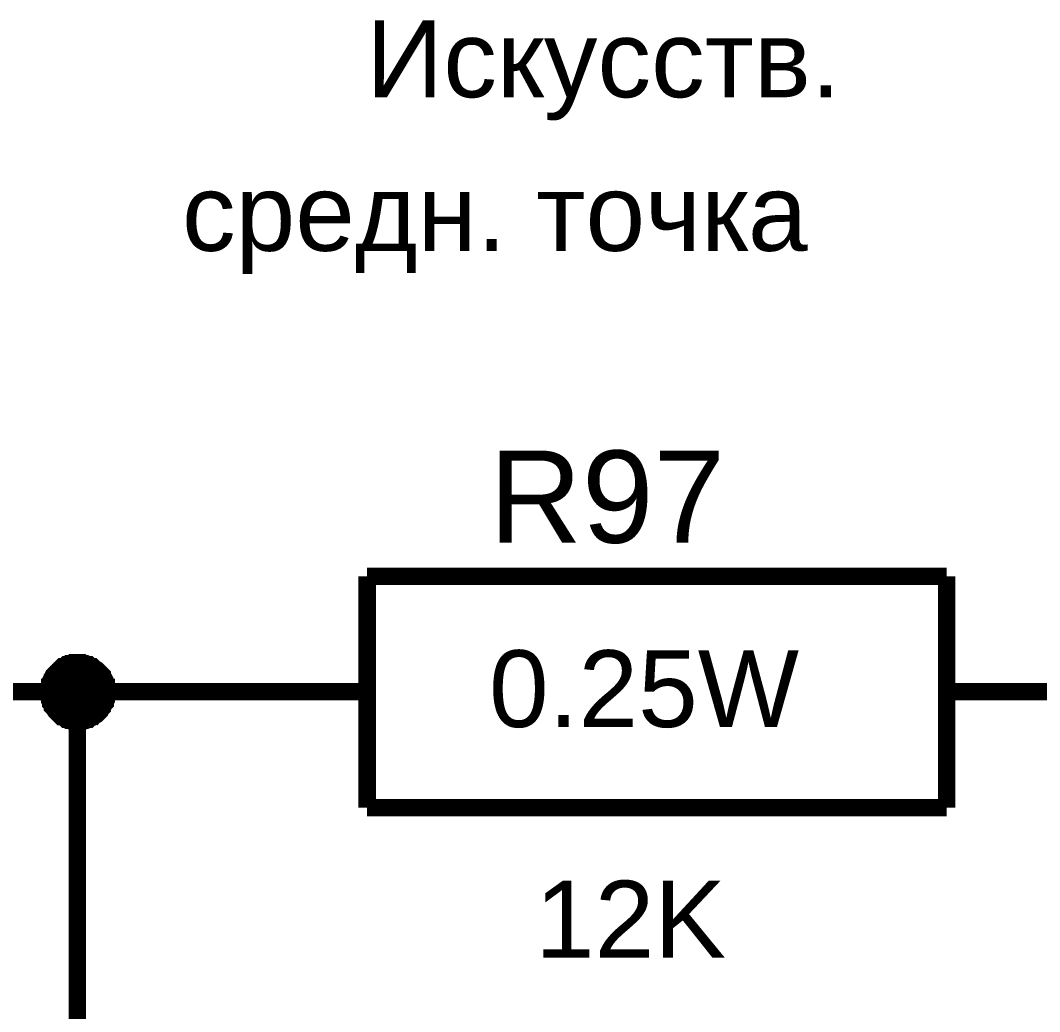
# Model space of a CAD drawing. Header units: millimetres. Extents: x -2024 to 917, y -725 to 13.
# Drawn here: x -1939.89 to -1922.31, y -302.18 to -285.08 of the extents above; entities that cross this region are included whole.
import ezdxf

# ---------------------------------------------------------------- set-up
doc = ezdxf.new("R2010")
doc.units = ezdxf.units.MM
doc.styles.get("Standard").update_dxf_attribs({"font": 'arial.ttf'})

msp = doc.modelspace()

# ---------------------------------------------------------------- linework, layer by layer
at = {"color": 7}
for points, const_width in [([(-1933.91, -294.671), (-1933.91, -298.662)], 0.3), ([(-1933.91, -294.671), (-1923.913, -294.671)], 0.3), ([(-1923.913, -294.671), (-1923.913, -298.662)], 0.3), ([(-1939.405, -296.659), (-1939.405, -296.642), (-1939.405, -296.609), (-1939.405, -296.592), (-1939.389, -296.559), (-1939.389, -296.543), (-1939.389, -296.509), (-1939.372, -296.493), (-1939.372, -296.476), (-1939.355, -296.443), (-1939.339, -296.427), (-1939.339, -296.41), (-1939.322, -296.377), (-1939.306, -296.36), (-1939.289, -296.344), (-1939.273, -296.327), (-1939.256, -296.311), (-1939.24, -296.294), (-1939.223, -296.278), (-1939.207, -296.261), (-1939.19, -296.245), (-1939.173, -296.228), (-1939.14, -296.228), (-1939.124, -296.211), (-1939.107, -296.195), (-1939.074, -296.195), (-1939.058, -296.178), (-1939.041, -296.178), (-1939.008, -296.178), (-1938.991, -296.162), (-1938.958, -296.162), (-1938.942, -296.162), (-1938.909, -296.162)], 0.3), ([(-1939.405, -296.659), (-1939.405, -296.642), (-1939.405, -296.609), (-1939.405, -296.592), (-1939.389, -296.559), (-1939.389, -296.543), (-1939.389, -296.509), (-1939.372, -296.493), (-1939.372, -296.476), (-1939.355, -296.443), (-1939.339, -296.427), (-1939.339, -296.41), (-1939.322, -296.377), (-1939.306, -296.36), (-1939.289, -296.344), (-1939.273, -296.327), (-1939.256, -296.311), (-1939.24, -296.294), (-1939.223, -296.278), (-1939.207, -296.261), (-1939.19, -296.245), (-1939.173, -296.228), (-1939.14, -296.228), (-1939.124, -296.211), (-1939.107, -296.195), (-1939.074, -296.195), (-1939.058, -296.178), (-1939.041, -296.178), (-1939.008, -296.178), (-1938.991, -296.162), (-1938.958, -296.162), (-1938.942, -296.162), (-1938.909, -296.162)], 0.3), ([(-1939.405, -296.659), (-1939.405, -296.642), (-1939.405, -296.609), (-1939.405, -296.592), (-1939.389, -296.559), (-1939.389, -296.543), (-1939.389, -296.509), (-1939.372, -296.493), (-1939.372, -296.476), (-1939.355, -296.443), (-1939.339, -296.427), (-1939.339, -296.41), (-1939.322, -296.377), (-1939.306, -296.36), (-1939.289, -296.344), (-1939.273, -296.327), (-1939.256, -296.311), (-1939.24, -296.294), (-1939.223, -296.278), (-1939.207, -296.261), (-1939.19, -296.245), (-1939.173, -296.228), (-1939.14, -296.228), (-1939.124, -296.211), (-1939.107, -296.195), (-1939.074, -296.195), (-1939.058, -296.178), (-1939.041, -296.178), (-1939.008, -296.178), (-1938.991, -296.162), (-1938.958, -296.162), (-1938.942, -296.162), (-1938.909, -296.162)], 0.3), ([(-1939.405, -296.659), (-1939.405, -296.642), (-1939.405, -296.609), (-1939.405, -296.592), (-1939.389, -296.559), (-1939.389, -296.543), (-1939.389, -296.509), (-1939.372, -296.493), (-1939.372, -296.476), (-1939.355, -296.443), (-1939.339, -296.427), (-1939.339, -296.41), (-1939.322, -296.377), (-1939.306, -296.36), (-1939.289, -296.344), (-1939.273, -296.327), (-1939.256, -296.311), (-1939.24, -296.294), (-1939.223, -296.278), (-1939.207, -296.261), (-1939.19, -296.245), (-1939.173, -296.228), (-1939.14, -296.228), (-1939.124, -296.211), (-1939.107, -296.195), (-1939.074, -296.195), (-1939.058, -296.178), (-1939.041, -296.178), (-1939.008, -296.178), (-1938.991, -296.162), (-1938.958, -296.162), (-1938.942, -296.162), (-1938.909, -296.162)], 0.3), ([(-1938.909, -296.162), (-1938.909, -296.162)], 0.3), ([(-1938.909, -296.162), (-1938.875, -296.162), (-1938.859, -296.162), (-1938.826, -296.162), (-1938.809, -296.178), (-1938.776, -296.178), (-1938.76, -296.178), (-1938.727, -296.195), (-1938.71, -296.195), (-1938.693, -296.211), (-1938.66, -296.228), (-1938.644, -296.228), (-1938.627, -296.245), (-1938.611, -296.261), (-1938.578, -296.278), (-1938.561, -296.294), (-1938.544, -296.311), (-1938.528, -296.327), (-1938.511, -296.344), (-1938.495, -296.36), (-1938.478, -296.377), (-1938.478, -296.41), (-1938.462, -296.427), (-1938.445, -296.443), (-1938.429, -296.476), (-1938.429, -296.493), (-1938.412, -296.509), (-1938.412, -296.543), (-1938.412, -296.559), (-1938.396, -296.592), (-1938.396, -296.609), (-1938.396, -296.642), (-1938.396, -296.659)], 0.3), ([(-1938.909, -296.162), (-1938.909, -296.162)], 0.3), ([(-1938.909, -296.162), (-1938.875, -296.162), (-1938.859, -296.162), (-1938.826, -296.162), (-1938.809, -296.178), (-1938.776, -296.178), (-1938.76, -296.178), (-1938.727, -296.195), (-1938.71, -296.195), (-1938.693, -296.211), (-1938.66, -296.228), (-1938.644, -296.228), (-1938.627, -296.245), (-1938.611, -296.261), (-1938.578, -296.278), (-1938.561, -296.294), (-1938.544, -296.311), (-1938.528, -296.327), (-1938.511, -296.344), (-1938.495, -296.36), (-1938.478, -296.377), (-1938.478, -296.41), (-1938.462, -296.427), (-1938.445, -296.443), (-1938.429, -296.476), (-1938.429, -296.493), (-1938.412, -296.509), (-1938.412, -296.543), (-1938.412, -296.559), (-1938.396, -296.592), (-1938.396, -296.609), (-1938.396, -296.642), (-1938.396, -296.659)], 0.3), ([(-1938.909, -296.162), (-1938.909, -296.162)], 0.3), ([(-1938.909, -296.162), (-1938.875, -296.162), (-1938.859, -296.162), (-1938.826, -296.162), (-1938.809, -296.178), (-1938.776, -296.178), (-1938.76, -296.178), (-1938.727, -296.195), (-1938.71, -296.195), (-1938.693, -296.211), (-1938.66, -296.228), (-1938.644, -296.228), (-1938.627, -296.245), (-1938.611, -296.261), (-1938.578, -296.278), (-1938.561, -296.294), (-1938.544, -296.311), (-1938.528, -296.327), (-1938.511, -296.344), (-1938.495, -296.36), (-1938.478, -296.377), (-1938.478, -296.41), (-1938.462, -296.427), (-1938.445, -296.443), (-1938.429, -296.476), (-1938.429, -296.493), (-1938.412, -296.509), (-1938.412, -296.543), (-1938.412, -296.559), (-1938.396, -296.592), (-1938.396, -296.609), (-1938.396, -296.642), (-1938.396, -296.659)], 0.3), ([(-1938.909, -296.162), (-1938.909, -296.162)], 0.3), ([(-1938.909, -296.162), (-1938.875, -296.162), (-1938.859, -296.162), (-1938.826, -296.162), (-1938.809, -296.178), (-1938.776, -296.178), (-1938.76, -296.178), (-1938.727, -296.195), (-1938.71, -296.195), (-1938.693, -296.211), (-1938.66, -296.228), (-1938.644, -296.228), (-1938.627, -296.245), (-1938.611, -296.261), (-1938.578, -296.278), (-1938.561, -296.294), (-1938.544, -296.311), (-1938.528, -296.327), (-1938.511, -296.344), (-1938.495, -296.36), (-1938.478, -296.377), (-1938.478, -296.41), (-1938.462, -296.427), (-1938.445, -296.443), (-1938.429, -296.476), (-1938.429, -296.493), (-1938.412, -296.509), (-1938.412, -296.543), (-1938.412, -296.559), (-1938.396, -296.592), (-1938.396, -296.609), (-1938.396, -296.642), (-1938.396, -296.659)], 0.3), ([(-1939.405, -296.659), (-1939.405, -296.642), (-1939.405, -296.609), (-1939.405, -296.592), (-1939.389, -296.559), (-1939.389, -296.543), (-1939.389, -296.509), (-1939.372, -296.493), (-1939.372, -296.476), (-1939.355, -296.443), (-1939.339, -296.427), (-1939.339, -296.41), (-1939.322, -296.377), (-1939.306, -296.36), (-1939.289, -296.344), (-1939.273, -296.327), (-1939.256, -296.311), (-1939.24, -296.294), (-1939.223, -296.278), (-1939.207, -296.261), (-1939.19, -296.245), (-1939.173, -296.228), (-1939.14, -296.228), (-1939.124, -296.211), (-1939.107, -296.195), (-1939.074, -296.195), (-1939.058, -296.178), (-1939.041, -296.178), (-1939.008, -296.178), (-1938.991, -296.162), (-1938.958, -296.162), (-1938.942, -296.162), (-1938.909, -296.162)], 0.0991), ([(-1939.405, -296.659), (-1939.405, -296.642), (-1939.405, -296.609), (-1939.405, -296.592), (-1939.389, -296.559), (-1939.389, -296.543), (-1939.389, -296.509), (-1939.372, -296.493), (-1939.372, -296.476), (-1939.355, -296.443), (-1939.339, -296.427), (-1939.339, -296.41), (-1939.322, -296.377), (-1939.306, -296.36), (-1939.289, -296.344), (-1939.273, -296.327), (-1939.256, -296.311), (-1939.24, -296.294), (-1939.223, -296.278), (-1939.207, -296.261), (-1939.19, -296.245), (-1939.173, -296.228), (-1939.14, -296.228), (-1939.124, -296.211), (-1939.107, -296.195), (-1939.074, -296.195), (-1939.058, -296.178), (-1939.041, -296.178), (-1939.008, -296.178), (-1938.991, -296.162), (-1938.958, -296.162), (-1938.942, -296.162), (-1938.909, -296.162)], 0.0991), ([(-1939.405, -296.659), (-1939.405, -296.642), (-1939.405, -296.609), (-1939.405, -296.592), (-1939.389, -296.559), (-1939.389, -296.543), (-1939.389, -296.509), (-1939.372, -296.493), (-1939.372, -296.476), (-1939.355, -296.443), (-1939.339, -296.427), (-1939.339, -296.41), (-1939.322, -296.377), (-1939.306, -296.36), (-1939.289, -296.344), (-1939.273, -296.327), (-1939.256, -296.311), (-1939.24, -296.294), (-1939.223, -296.278), (-1939.207, -296.261), (-1939.19, -296.245), (-1939.173, -296.228), (-1939.14, -296.228), (-1939.124, -296.211), (-1939.107, -296.195), (-1939.074, -296.195), (-1939.058, -296.178), (-1939.041, -296.178), (-1939.008, -296.178), (-1938.991, -296.162), (-1938.958, -296.162), (-1938.942, -296.162), (-1938.909, -296.162)], 0.0991), ([(-1939.405, -296.659), (-1939.405, -296.642), (-1939.405, -296.609), (-1939.405, -296.592), (-1939.389, -296.559), (-1939.389, -296.543), (-1939.389, -296.509), (-1939.372, -296.493), (-1939.372, -296.476), (-1939.355, -296.443), (-1939.339, -296.427), (-1939.339, -296.41), (-1939.322, -296.377), (-1939.306, -296.36), (-1939.289, -296.344), (-1939.273, -296.327), (-1939.256, -296.311), (-1939.24, -296.294), (-1939.223, -296.278), (-1939.207, -296.261), (-1939.19, -296.245), (-1939.173, -296.228), (-1939.14, -296.228), (-1939.124, -296.211), (-1939.107, -296.195), (-1939.074, -296.195), (-1939.058, -296.178), (-1939.041, -296.178), (-1939.008, -296.178), (-1938.991, -296.162), (-1938.958, -296.162), (-1938.942, -296.162), (-1938.909, -296.162)], 0.0991), ([(-1938.909, -296.162), (-1938.909, -296.162)], 0.0991), ([(-1938.909, -296.162), (-1938.875, -296.162), (-1938.859, -296.162), (-1938.826, -296.162), (-1938.809, -296.178), (-1938.776, -296.178), (-1938.76, -296.178), (-1938.727, -296.195), (-1938.71, -296.195), (-1938.693, -296.211), (-1938.66, -296.228), (-1938.644, -296.228), (-1938.627, -296.245), (-1938.611, -296.261), (-1938.578, -296.278), (-1938.561, -296.294), (-1938.544, -296.311), (-1938.528, -296.327), (-1938.511, -296.344), (-1938.495, -296.36), (-1938.478, -296.377), (-1938.478, -296.41), (-1938.462, -296.427), (-1938.445, -296.443), (-1938.429, -296.476), (-1938.429, -296.493), (-1938.412, -296.509), (-1938.412, -296.543), (-1938.412, -296.559), (-1938.396, -296.592), (-1938.396, -296.609), (-1938.396, -296.642), (-1938.396, -296.659)], 0.0991), ([(-1938.909, -296.162), (-1938.909, -296.162)], 0.0991), ([(-1938.909, -296.162), (-1938.875, -296.162), (-1938.859, -296.162), (-1938.826, -296.162), (-1938.809, -296.178), (-1938.776, -296.178), (-1938.76, -296.178), (-1938.727, -296.195), (-1938.71, -296.195), (-1938.693, -296.211), (-1938.66, -296.228), (-1938.644, -296.228), (-1938.627, -296.245), (-1938.611, -296.261), (-1938.578, -296.278), (-1938.561, -296.294), (-1938.544, -296.311), (-1938.528, -296.327), (-1938.511, -296.344), (-1938.495, -296.36), (-1938.478, -296.377), (-1938.478, -296.41), (-1938.462, -296.427), (-1938.445, -296.443), (-1938.429, -296.476), (-1938.429, -296.493), (-1938.412, -296.509), (-1938.412, -296.543), (-1938.412, -296.559), (-1938.396, -296.592), (-1938.396, -296.609), (-1938.396, -296.642), (-1938.396, -296.659)], 0.0991), ([(-1938.909, -296.162), (-1938.909, -296.162)], 0.0991), ([(-1938.909, -296.162), (-1938.875, -296.162), (-1938.859, -296.162), (-1938.826, -296.162), (-1938.809, -296.178), (-1938.776, -296.178), (-1938.76, -296.178), (-1938.727, -296.195), (-1938.71, -296.195), (-1938.693, -296.211), (-1938.66, -296.228), (-1938.644, -296.228), (-1938.627, -296.245), (-1938.611, -296.261), (-1938.578, -296.278), (-1938.561, -296.294), (-1938.544, -296.311), (-1938.528, -296.327), (-1938.511, -296.344), (-1938.495, -296.36), (-1938.478, -296.377), (-1938.478, -296.41), (-1938.462, -296.427), (-1938.445, -296.443), (-1938.429, -296.476), (-1938.429, -296.493), (-1938.412, -296.509), (-1938.412, -296.543), (-1938.412, -296.559), (-1938.396, -296.592), (-1938.396, -296.609), (-1938.396, -296.642), (-1938.396, -296.659)], 0.0991), ([(-1938.909, -296.162), (-1938.909, -296.162)], 0.0991), ([(-1938.909, -296.162), (-1938.875, -296.162), (-1938.859, -296.162), (-1938.826, -296.162), (-1938.809, -296.178), (-1938.776, -296.178), (-1938.76, -296.178), (-1938.727, -296.195), (-1938.71, -296.195), (-1938.693, -296.211), (-1938.66, -296.228), (-1938.644, -296.228), (-1938.627, -296.245), (-1938.611, -296.261), (-1938.578, -296.278), (-1938.561, -296.294), (-1938.544, -296.311), (-1938.528, -296.327), (-1938.511, -296.344), (-1938.495, -296.36), (-1938.478, -296.377), (-1938.478, -296.41), (-1938.462, -296.427), (-1938.445, -296.443), (-1938.429, -296.476), (-1938.429, -296.493), (-1938.412, -296.509), (-1938.412, -296.543), (-1938.412, -296.559), (-1938.396, -296.592), (-1938.396, -296.609), (-1938.396, -296.642), (-1938.396, -296.659)], 0.0991), ([(-1953.904, -296.659), (-1938.909, -296.659), (-1938.909, -305.418)], 0.3), ([(-1938.909, -297.172), (-1938.942, -297.172), (-1938.958, -297.172), (-1938.991, -297.172), (-1939.008, -297.155), (-1939.041, -297.155), (-1939.058, -297.155), (-1939.074, -297.139), (-1939.107, -297.139), (-1939.124, -297.122), (-1939.14, -297.106), (-1939.173, -297.089), (-1939.19, -297.089), (-1939.207, -297.072), (-1939.223, -297.056), (-1939.24, -297.039), (-1939.256, -297.023), (-1939.273, -297.006), (-1939.289, -296.99), (-1939.306, -296.957), (-1939.322, -296.94), (-1939.339, -296.923), (-1939.339, -296.907), (-1939.355, -296.874), (-1939.372, -296.857), (-1939.372, -296.841), (-1939.389, -296.808), (-1939.389, -296.791), (-1939.389, -296.758), (-1939.405, -296.741), (-1939.405, -296.708), (-1939.405, -296.692), (-1939.405, -296.659)], 0.3), ([(-1939.405, -296.659), (-1939.405, -296.659)], 0.3), ([(-1938.909, -297.172), (-1938.942, -297.172), (-1938.958, -297.172), (-1938.991, -297.172), (-1939.008, -297.155), (-1939.041, -297.155), (-1939.058, -297.155), (-1939.074, -297.139), (-1939.107, -297.139), (-1939.124, -297.122), (-1939.14, -297.106), (-1939.173, -297.089), (-1939.19, -297.089), (-1939.207, -297.072), (-1939.223, -297.056), (-1939.24, -297.039), (-1939.256, -297.023), (-1939.273, -297.006), (-1939.289, -296.99), (-1939.306, -296.957), (-1939.322, -296.94), (-1939.339, -296.923), (-1939.339, -296.907), (-1939.355, -296.874), (-1939.372, -296.857), (-1939.372, -296.841), (-1939.389, -296.808), (-1939.389, -296.791), (-1939.389, -296.758), (-1939.405, -296.741), (-1939.405, -296.708), (-1939.405, -296.692), (-1939.405, -296.659)], 0.3), ([(-1939.405, -296.659), (-1939.405, -296.659)], 0.3), ([(-1938.909, -297.172), (-1938.942, -297.172), (-1938.958, -297.172), (-1938.991, -297.172), (-1939.008, -297.155), (-1939.041, -297.155), (-1939.058, -297.155), (-1939.074, -297.139), (-1939.107, -297.139), (-1939.124, -297.122), (-1939.14, -297.106), (-1939.173, -297.089), (-1939.19, -297.089), (-1939.207, -297.072), (-1939.223, -297.056), (-1939.24, -297.039), (-1939.256, -297.023), (-1939.273, -297.006), (-1939.289, -296.99), (-1939.306, -296.957), (-1939.322, -296.94), (-1939.339, -296.923), (-1939.339, -296.907), (-1939.355, -296.874), (-1939.372, -296.857), (-1939.372, -296.841), (-1939.389, -296.808), (-1939.389, -296.791), (-1939.389, -296.758), (-1939.405, -296.741), (-1939.405, -296.708), (-1939.405, -296.692), (-1939.405, -296.659)], 0.3), ([(-1939.405, -296.659), (-1939.405, -296.659)], 0.3), ([(-1938.909, -297.172), (-1938.942, -297.172), (-1938.958, -297.172), (-1938.991, -297.172), (-1939.008, -297.155), (-1939.041, -297.155), (-1939.058, -297.155), (-1939.074, -297.139), (-1939.107, -297.139), (-1939.124, -297.122), (-1939.14, -297.106), (-1939.173, -297.089), (-1939.19, -297.089), (-1939.207, -297.072), (-1939.223, -297.056), (-1939.24, -297.039), (-1939.256, -297.023), (-1939.273, -297.006), (-1939.289, -296.99), (-1939.306, -296.957), (-1939.322, -296.94), (-1939.339, -296.923), (-1939.339, -296.907), (-1939.355, -296.874), (-1939.372, -296.857), (-1939.372, -296.841), (-1939.389, -296.808), (-1939.389, -296.791), (-1939.389, -296.758), (-1939.405, -296.741), (-1939.405, -296.708), (-1939.405, -296.692), (-1939.405, -296.659)], 0.3), ([(-1939.405, -296.659), (-1939.405, -296.659)], 0.3), ([(-1938.909, -297.172), (-1938.942, -297.172), (-1938.958, -297.172), (-1938.991, -297.172), (-1939.008, -297.155), (-1939.041, -297.155), (-1939.058, -297.155), (-1939.074, -297.139), (-1939.107, -297.139), (-1939.124, -297.122), (-1939.14, -297.106), (-1939.173, -297.089), (-1939.19, -297.089), (-1939.207, -297.072), (-1939.223, -297.056), (-1939.24, -297.039), (-1939.256, -297.023), (-1939.273, -297.006), (-1939.289, -296.99), (-1939.306, -296.957), (-1939.322, -296.94), (-1939.339, -296.923), (-1939.339, -296.907), (-1939.355, -296.874), (-1939.372, -296.857), (-1939.372, -296.841), (-1939.389, -296.808), (-1939.389, -296.791), (-1939.389, -296.758), (-1939.405, -296.741), (-1939.405, -296.708), (-1939.405, -296.692), (-1939.405, -296.659)], 0.0991), ([(-1939.405, -296.659), (-1939.405, -296.659)], 0.0991), ([(-1938.909, -297.172), (-1938.942, -297.172), (-1938.958, -297.172), (-1938.991, -297.172), (-1939.008, -297.155), (-1939.041, -297.155), (-1939.058, -297.155), (-1939.074, -297.139), (-1939.107, -297.139), (-1939.124, -297.122), (-1939.14, -297.106), (-1939.173, -297.089), (-1939.19, -297.089), (-1939.207, -297.072), (-1939.223, -297.056), (-1939.24, -297.039), (-1939.256, -297.023), (-1939.273, -297.006), (-1939.289, -296.99), (-1939.306, -296.957), (-1939.322, -296.94), (-1939.339, -296.923), (-1939.339, -296.907), (-1939.355, -296.874), (-1939.372, -296.857), (-1939.372, -296.841), (-1939.389, -296.808), (-1939.389, -296.791), (-1939.389, -296.758), (-1939.405, -296.741), (-1939.405, -296.708), (-1939.405, -296.692), (-1939.405, -296.659)], 0.0991), ([(-1939.405, -296.659), (-1939.405, -296.659)], 0.0991), ([(-1938.909, -297.172), (-1938.942, -297.172), (-1938.958, -297.172), (-1938.991, -297.172), (-1939.008, -297.155), (-1939.041, -297.155), (-1939.058, -297.155), (-1939.074, -297.139), (-1939.107, -297.139), (-1939.124, -297.122), (-1939.14, -297.106), (-1939.173, -297.089), (-1939.19, -297.089), (-1939.207, -297.072), (-1939.223, -297.056), (-1939.24, -297.039), (-1939.256, -297.023), (-1939.273, -297.006), (-1939.289, -296.99), (-1939.306, -296.957), (-1939.322, -296.94), (-1939.339, -296.923), (-1939.339, -296.907), (-1939.355, -296.874), (-1939.372, -296.857), (-1939.372, -296.841), (-1939.389, -296.808), (-1939.389, -296.791), (-1939.389, -296.758), (-1939.405, -296.741), (-1939.405, -296.708), (-1939.405, -296.692), (-1939.405, -296.659)], 0.0991), ([(-1939.405, -296.659), (-1939.405, -296.659)], 0.0991), ([(-1938.909, -297.172), (-1938.942, -297.172), (-1938.958, -297.172), (-1938.991, -297.172), (-1939.008, -297.155), (-1939.041, -297.155), (-1939.058, -297.155), (-1939.074, -297.139), (-1939.107, -297.139), (-1939.124, -297.122), (-1939.14, -297.106), (-1939.173, -297.089), (-1939.19, -297.089), (-1939.207, -297.072), (-1939.223, -297.056), (-1939.24, -297.039), (-1939.256, -297.023), (-1939.273, -297.006), (-1939.289, -296.99), (-1939.306, -296.957), (-1939.322, -296.94), (-1939.339, -296.923), (-1939.339, -296.907), (-1939.355, -296.874), (-1939.372, -296.857), (-1939.372, -296.841), (-1939.389, -296.808), (-1939.389, -296.791), (-1939.389, -296.758), (-1939.405, -296.741), (-1939.405, -296.708), (-1939.405, -296.692), (-1939.405, -296.659)], 0.0991), ([(-1939.405, -296.659), (-1939.405, -296.659)], 0.0991), ([(-1938.396, -296.659), (-1938.396, -296.692), (-1938.396, -296.708), (-1938.396, -296.741), (-1938.412, -296.758), (-1938.412, -296.791), (-1938.412, -296.808), (-1938.429, -296.841), (-1938.429, -296.857), (-1938.445, -296.874), (-1938.462, -296.907), (-1938.478, -296.923), (-1938.478, -296.94), (-1938.495, -296.957), (-1938.511, -296.99), (-1938.528, -297.006), (-1938.544, -297.023), (-1938.561, -297.039), (-1938.578, -297.056), (-1938.611, -297.072), (-1938.627, -297.089), (-1938.644, -297.089), (-1938.66, -297.106), (-1938.693, -297.122), (-1938.71, -297.139), (-1938.727, -297.139), (-1938.76, -297.155), (-1938.776, -297.155), (-1938.809, -297.155), (-1938.826, -297.172), (-1938.859, -297.172), (-1938.875, -297.172), (-1938.909, -297.172)], 0.3), ([(-1938.909, -296.659), (-1936.409, -296.659)], 0.3), ([(-1938.396, -296.659), (-1938.396, -296.692), (-1938.396, -296.708), (-1938.396, -296.741), (-1938.412, -296.758), (-1938.412, -296.791), (-1938.412, -296.808), (-1938.429, -296.841), (-1938.429, -296.857), (-1938.445, -296.874), (-1938.462, -296.907), (-1938.478, -296.923), (-1938.478, -296.94), (-1938.495, -296.957), (-1938.511, -296.99), (-1938.528, -297.006), (-1938.544, -297.023), (-1938.561, -297.039), (-1938.578, -297.056), (-1938.611, -297.072), (-1938.627, -297.089), (-1938.644, -297.089), (-1938.66, -297.106), (-1938.693, -297.122), (-1938.71, -297.139), (-1938.727, -297.139), (-1938.76, -297.155), (-1938.776, -297.155), (-1938.809, -297.155), (-1938.826, -297.172), (-1938.859, -297.172), (-1938.875, -297.172), (-1938.909, -297.172)], 0.3), ([(-1938.396, -296.659), (-1938.396, -296.692), (-1938.396, -296.708), (-1938.396, -296.741), (-1938.412, -296.758), (-1938.412, -296.791), (-1938.412, -296.808), (-1938.429, -296.841), (-1938.429, -296.857), (-1938.445, -296.874), (-1938.462, -296.907), (-1938.478, -296.923), (-1938.478, -296.94), (-1938.495, -296.957), (-1938.511, -296.99), (-1938.528, -297.006), (-1938.544, -297.023), (-1938.561, -297.039), (-1938.578, -297.056), (-1938.611, -297.072), (-1938.627, -297.089), (-1938.644, -297.089), (-1938.66, -297.106), (-1938.693, -297.122), (-1938.71, -297.139), (-1938.727, -297.139), (-1938.76, -297.155), (-1938.776, -297.155), (-1938.809, -297.155), (-1938.826, -297.172), (-1938.859, -297.172), (-1938.875, -297.172), (-1938.909, -297.172)], 0.3), ([(-1938.396, -296.659), (-1938.396, -296.692), (-1938.396, -296.708), (-1938.396, -296.741), (-1938.412, -296.758), (-1938.412, -296.791), (-1938.412, -296.808), (-1938.429, -296.841), (-1938.429, -296.857), (-1938.445, -296.874), (-1938.462, -296.907), (-1938.478, -296.923), (-1938.478, -296.94), (-1938.495, -296.957), (-1938.511, -296.99), (-1938.528, -297.006), (-1938.544, -297.023), (-1938.561, -297.039), (-1938.578, -297.056), (-1938.611, -297.072), (-1938.627, -297.089), (-1938.644, -297.089), (-1938.66, -297.106), (-1938.693, -297.122), (-1938.71, -297.139), (-1938.727, -297.139), (-1938.76, -297.155), (-1938.776, -297.155), (-1938.809, -297.155), (-1938.826, -297.172), (-1938.859, -297.172), (-1938.875, -297.172), (-1938.909, -297.172)], 0.3), ([(-1938.396, -296.659), (-1938.396, -296.692), (-1938.396, -296.708), (-1938.396, -296.741), (-1938.412, -296.758), (-1938.412, -296.791), (-1938.412, -296.808), (-1938.429, -296.841), (-1938.429, -296.857), (-1938.445, -296.874), (-1938.462, -296.907), (-1938.478, -296.923), (-1938.478, -296.94), (-1938.495, -296.957), (-1938.511, -296.99), (-1938.528, -297.006), (-1938.544, -297.023), (-1938.561, -297.039), (-1938.578, -297.056), (-1938.611, -297.072), (-1938.627, -297.089), (-1938.644, -297.089), (-1938.66, -297.106), (-1938.693, -297.122), (-1938.71, -297.139), (-1938.727, -297.139), (-1938.76, -297.155), (-1938.776, -297.155), (-1938.809, -297.155), (-1938.826, -297.172), (-1938.859, -297.172), (-1938.875, -297.172), (-1938.909, -297.172)], 0.0991), ([(-1938.396, -296.659), (-1938.396, -296.692), (-1938.396, -296.708), (-1938.396, -296.741), (-1938.412, -296.758), (-1938.412, -296.791), (-1938.412, -296.808), (-1938.429, -296.841), (-1938.429, -296.857), (-1938.445, -296.874), (-1938.462, -296.907), (-1938.478, -296.923), (-1938.478, -296.94), (-1938.495, -296.957), (-1938.511, -296.99), (-1938.528, -297.006), (-1938.544, -297.023), (-1938.561, -297.039), (-1938.578, -297.056), (-1938.611, -297.072), (-1938.627, -297.089), (-1938.644, -297.089), (-1938.66, -297.106), (-1938.693, -297.122), (-1938.71, -297.139), (-1938.727, -297.139), (-1938.76, -297.155), (-1938.776, -297.155), (-1938.809, -297.155), (-1938.826, -297.172), (-1938.859, -297.172), (-1938.875, -297.172), (-1938.909, -297.172)], 0.0991), ([(-1938.396, -296.659), (-1938.396, -296.692), (-1938.396, -296.708), (-1938.396, -296.741), (-1938.412, -296.758), (-1938.412, -296.791), (-1938.412, -296.808), (-1938.429, -296.841), (-1938.429, -296.857), (-1938.445, -296.874), (-1938.462, -296.907), (-1938.478, -296.923), (-1938.478, -296.94), (-1938.495, -296.957), (-1938.511, -296.99), (-1938.528, -297.006), (-1938.544, -297.023), (-1938.561, -297.039), (-1938.578, -297.056), (-1938.611, -297.072), (-1938.627, -297.089), (-1938.644, -297.089), (-1938.66, -297.106), (-1938.693, -297.122), (-1938.71, -297.139), (-1938.727, -297.139), (-1938.76, -297.155), (-1938.776, -297.155), (-1938.809, -297.155), (-1938.826, -297.172), (-1938.859, -297.172), (-1938.875, -297.172), (-1938.909, -297.172)], 0.0991), ([(-1938.396, -296.659), (-1938.396, -296.692), (-1938.396, -296.708), (-1938.396, -296.741), (-1938.412, -296.758), (-1938.412, -296.791), (-1938.412, -296.808), (-1938.429, -296.841), (-1938.429, -296.857), (-1938.445, -296.874), (-1938.462, -296.907), (-1938.478, -296.923), (-1938.478, -296.94), (-1938.495, -296.957), (-1938.511, -296.99), (-1938.528, -297.006), (-1938.544, -297.023), (-1938.561, -297.039), (-1938.578, -297.056), (-1938.611, -297.072), (-1938.627, -297.089), (-1938.644, -297.089), (-1938.66, -297.106), (-1938.693, -297.122), (-1938.71, -297.139), (-1938.727, -297.139), (-1938.76, -297.155), (-1938.776, -297.155), (-1938.809, -297.155), (-1938.826, -297.172), (-1938.859, -297.172), (-1938.875, -297.172), (-1938.909, -297.172)], 0.0991), ([(-1938.396, -296.659), (-1938.396, -296.659), (-1938.396, -296.659), (-1938.396, -296.659), (-1938.396, -296.659), (-1938.396, -296.659), (-1938.396, -296.659), (-1938.396, -296.659), (-1938.396, -296.659), (-1938.396, -296.659), (-1938.396, -296.659), (-1938.396, -296.659), (-1938.396, -296.659), (-1938.396, -296.659), (-1938.396, -296.659), (-1938.396, -296.659), (-1938.396, -296.659), (-1938.396, -296.659), (-1938.396, -296.659), (-1938.396, -296.659), (-1938.396, -296.659), (-1938.396, -296.659), (-1938.396, -296.659), (-1938.396, -296.659), (-1938.396, -296.659), (-1938.396, -296.659), (-1938.396, -296.659), (-1938.396, -296.659), (-1938.396, -296.659), (-1938.396, -296.659), (-1938.396, -296.659), (-1938.396, -296.659), (-1938.396, -296.659)], 0.3), ([(-1938.396, -296.659), (-1938.396, -296.659)], 0.3), ([(-1938.396, -296.659), (-1938.396, -296.659), (-1938.396, -296.659), (-1938.396, -296.659), (-1938.396, -296.659), (-1938.396, -296.659), (-1938.396, -296.659), (-1938.396, -296.659), (-1938.396, -296.659), (-1938.396, -296.659), (-1938.396, -296.659), (-1938.396, -296.659), (-1938.396, -296.659), (-1938.396, -296.659), (-1938.396, -296.659), (-1938.396, -296.659), (-1938.396, -296.659), (-1938.396, -296.659), (-1938.396, -296.659), (-1938.396, -296.659), (-1938.396, -296.659), (-1938.396, -296.659), (-1938.396, -296.659), (-1938.396, -296.659), (-1938.396, -296.659), (-1938.396, -296.659), (-1938.396, -296.659), (-1938.396, -296.659), (-1938.396, -296.659), (-1938.396, -296.659), (-1938.396, -296.659), (-1938.396, -296.659), (-1938.396, -296.659)], 0.3), ([(-1938.396, -296.659), (-1938.396, -296.659)], 0.3), ([(-1938.396, -296.659), (-1938.396, -296.659), (-1938.396, -296.659), (-1938.396, -296.659), (-1938.396, -296.659), (-1938.396, -296.659), (-1938.396, -296.659), (-1938.396, -296.659), (-1938.396, -296.659), (-1938.396, -296.659), (-1938.396, -296.659), (-1938.396, -296.659), (-1938.396, -296.659), (-1938.396, -296.659), (-1938.396, -296.659), (-1938.396, -296.659), (-1938.396, -296.659), (-1938.396, -296.659), (-1938.396, -296.659), (-1938.396, -296.659), (-1938.396, -296.659), (-1938.396, -296.659), (-1938.396, -296.659), (-1938.396, -296.659), (-1938.396, -296.659), (-1938.396, -296.659), (-1938.396, -296.659), (-1938.396, -296.659), (-1938.396, -296.659), (-1938.396, -296.659), (-1938.396, -296.659), (-1938.396, -296.659), (-1938.396, -296.659)], 0.3), ([(-1938.396, -296.659), (-1938.396, -296.659)], 0.3), ([(-1938.396, -296.659), (-1938.396, -296.659), (-1938.396, -296.659), (-1938.396, -296.659), (-1938.396, -296.659), (-1938.396, -296.659), (-1938.396, -296.659), (-1938.396, -296.659), (-1938.396, -296.659), (-1938.396, -296.659), (-1938.396, -296.659), (-1938.396, -296.659), (-1938.396, -296.659), (-1938.396, -296.659), (-1938.396, -296.659), (-1938.396, -296.659), (-1938.396, -296.659), (-1938.396, -296.659), (-1938.396, -296.659), (-1938.396, -296.659), (-1938.396, -296.659), (-1938.396, -296.659), (-1938.396, -296.659), (-1938.396, -296.659), (-1938.396, -296.659), (-1938.396, -296.659), (-1938.396, -296.659), (-1938.396, -296.659), (-1938.396, -296.659), (-1938.396, -296.659), (-1938.396, -296.659), (-1938.396, -296.659), (-1938.396, -296.659)], 0.3), ([(-1938.396, -296.659), (-1938.396, -296.659)], 0.3), ([(-1938.396, -296.659), (-1938.396, -296.659), (-1938.396, -296.659), (-1938.396, -296.659), (-1938.396, -296.659), (-1938.396, -296.659), (-1938.396, -296.659), (-1938.396, -296.659), (-1938.396, -296.659), (-1938.396, -296.659), (-1938.396, -296.659), (-1938.396, -296.659), (-1938.396, -296.659), (-1938.396, -296.659), (-1938.396, -296.659), (-1938.396, -296.659), (-1938.396, -296.659), (-1938.396, -296.659), (-1938.396, -296.659), (-1938.396, -296.659), (-1938.396, -296.659), (-1938.396, -296.659), (-1938.396, -296.659), (-1938.396, -296.659), (-1938.396, -296.659), (-1938.396, -296.659), (-1938.396, -296.659), (-1938.396, -296.659), (-1938.396, -296.659), (-1938.396, -296.659), (-1938.396, -296.659), (-1938.396, -296.659), (-1938.396, -296.659)], 0.0991), ([(-1938.396, -296.659), (-1938.396, -296.659)], 0.0991), ([(-1938.396, -296.659), (-1938.396, -296.659), (-1938.396, -296.659), (-1938.396, -296.659), (-1938.396, -296.659), (-1938.396, -296.659), (-1938.396, -296.659), (-1938.396, -296.659), (-1938.396, -296.659), (-1938.396, -296.659), (-1938.396, -296.659), (-1938.396, -296.659), (-1938.396, -296.659), (-1938.396, -296.659), (-1938.396, -296.659), (-1938.396, -296.659), (-1938.396, -296.659), (-1938.396, -296.659), (-1938.396, -296.659), (-1938.396, -296.659), (-1938.396, -296.659), (-1938.396, -296.659), (-1938.396, -296.659), (-1938.396, -296.659), (-1938.396, -296.659), (-1938.396, -296.659), (-1938.396, -296.659), (-1938.396, -296.659), (-1938.396, -296.659), (-1938.396, -296.659), (-1938.396, -296.659), (-1938.396, -296.659), (-1938.396, -296.659)], 0.0991), ([(-1938.396, -296.659), (-1938.396, -296.659)], 0.0991), ([(-1938.396, -296.659), (-1938.396, -296.659), (-1938.396, -296.659), (-1938.396, -296.659), (-1938.396, -296.659), (-1938.396, -296.659), (-1938.396, -296.659), (-1938.396, -296.659), (-1938.396, -296.659), (-1938.396, -296.659), (-1938.396, -296.659), (-1938.396, -296.659), (-1938.396, -296.659), (-1938.396, -296.659), (-1938.396, -296.659), (-1938.396, -296.659), (-1938.396, -296.659), (-1938.396, -296.659), (-1938.396, -296.659), (-1938.396, -296.659), (-1938.396, -296.659), (-1938.396, -296.659), (-1938.396, -296.659), (-1938.396, -296.659), (-1938.396, -296.659), (-1938.396, -296.659), (-1938.396, -296.659), (-1938.396, -296.659), (-1938.396, -296.659), (-1938.396, -296.659), (-1938.396, -296.659), (-1938.396, -296.659), (-1938.396, -296.659)], 0.0991), ([(-1938.396, -296.659), (-1938.396, -296.659)], 0.0991), ([(-1938.396, -296.659), (-1938.396, -296.659), (-1938.396, -296.659), (-1938.396, -296.659), (-1938.396, -296.659), (-1938.396, -296.659), (-1938.396, -296.659), (-1938.396, -296.659), (-1938.396, -296.659), (-1938.396, -296.659), (-1938.396, -296.659), (-1938.396, -296.659), (-1938.396, -296.659), (-1938.396, -296.659), (-1938.396, -296.659), (-1938.396, -296.659), (-1938.396, -296.659), (-1938.396, -296.659), (-1938.396, -296.659), (-1938.396, -296.659), (-1938.396, -296.659), (-1938.396, -296.659), (-1938.396, -296.659), (-1938.396, -296.659), (-1938.396, -296.659), (-1938.396, -296.659), (-1938.396, -296.659), (-1938.396, -296.659), (-1938.396, -296.659), (-1938.396, -296.659), (-1938.396, -296.659), (-1938.396, -296.659), (-1938.396, -296.659)], 0.0991), ([(-1938.396, -296.659), (-1938.396, -296.659)], 0.0991), ([(-1933.91, -296.659), (-1936.409, -296.659)], 0.3), ([(-1923.913, -296.659), (-1921.414, -296.659)], 0.3), ([(-1933.91, -298.662), (-1923.913, -298.662)], 0.3)]:
    msp.add_lwpolyline(points, dxfattribs=dict(at, const_width=const_width))
at = {"color": 7, "const_width": 0.508}
msp.add_lwpolyline([(-1939.206, -296.658, 1), (-1938.698, -296.658, 1)], format="xyb", close=True, dxfattribs=at)

# ---------------------------------------------------------------- texts
at = {"color": 7}
for s, height, p in [('Искусств.', 1.3247, (-1933.927, -286.409)), ('средн. точка', 1.32471, (-1937.105, -289.058)), ('R97', 1.5897, (-1931.808, -294.092)), ('0.25W', 1.3247, (-1931.808, -297.271)), ('12K', 1.3247, (-1931.014, -301.245))]:
    msp.add_text(s, height=height, dxfattribs=at).set_placement(p)

doc.saveas('drawing.dxf')
